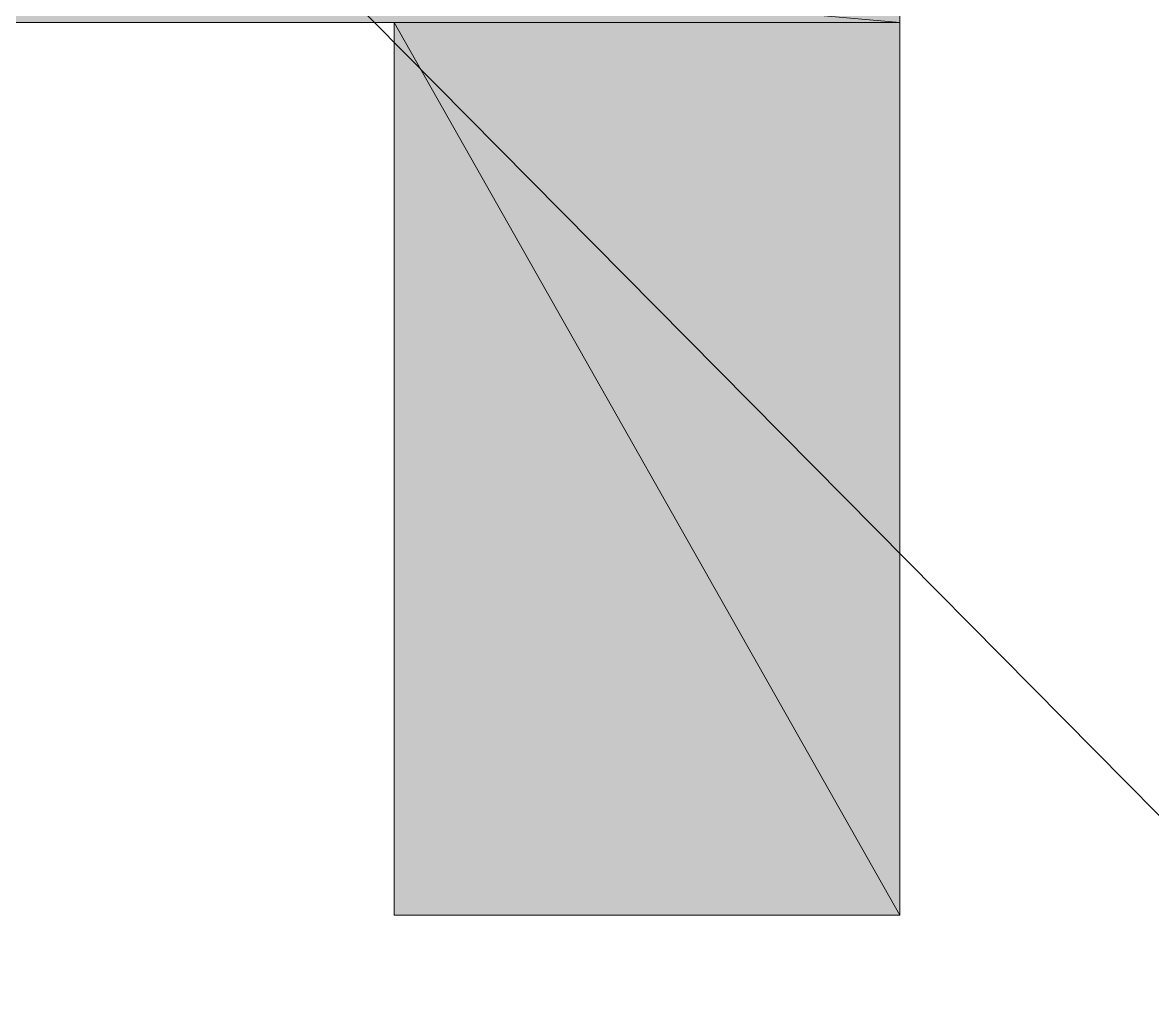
# Model space of a CAD drawing. Extents: x 2504 to 2659, y 706 to 763.
# Drawn here: x 2517.644 to 2518.337, y 753.627 to 754.229 of the extents above; entities that cross this region are included whole.
import ezdxf

# ---------------------------------------------------------------- set-up
doc = ezdxf.new("R2010")
doc.units = 0
doc.header["$MEASUREMENT"] = 0
doc.layers.add('HANBO', color=7, linetype='CONTINUOUS', lineweight=9)

# ---------------------------------------------------------------- blocks, each defined once
blk = doc.blocks.new('ea')
at = {"layer": 'HANBO'}
h = blk.add_hatch(color=256, dxfattribs=at)
h.dxf.hatch_style = 2
h.paths.add_polyline_path([(55.18023, 78.88541), (55.18023, 78.78662), (56.29998, 78.78662)])
h = blk.add_hatch(color=256, dxfattribs=at)
h.dxf.hatch_style = 2
h.paths.add_polyline_path([(55.18023, 78.88541), (56.29998, 78.88541), (56.29998, 78.78662)])
h = blk.add_hatch(color=256, dxfattribs=at)
h.dxf.hatch_style = 2
h.paths.add_polyline_path([(56.02005, 78.78662), (56.02005, 78.29257), (56.29998, 78.29257)])
h = blk.add_hatch(color=256, dxfattribs=at)
h.dxf.hatch_style = 2
h.paths.add_polyline_path([(56.02005, 78.78662), (56.29998, 78.78662), (56.29998, 78.29257)])
at = {"layer": 'HANBO', "lineweight": 0}
for points in [[(54.96617, 79.84045), (56.54701, 78.24317)], [(56.29998, 78.29257), (56.29998, 78.90184)], [(55.18023, 78.88541), (55.18023, 78.78662), (56.29998, 78.78662), (55.18023, 78.88541)], [(55.18023, 78.88541), (56.29998, 78.88541), (56.29998, 78.78662), (55.18023, 78.88541)], [(55.46017, 78.78662), (56.02005, 78.78662)], [(56.02005, 78.78662), (56.02005, 78.29257)], [(56.02005, 78.78662), (56.02005, 78.29257), (56.29998, 78.29257), (56.02005, 78.78662)], [(56.02005, 78.78662), (56.29998, 78.78662), (56.29998, 78.29257), (56.02005, 78.78662)], [(56.02005, 78.29257), (56.29998, 78.29257)]]:
    blk.add_lwpolyline(points, dxfattribs=at)
for points in [[(55.46017, 78.78662), (55.46017, 78.78662), (56.02005, 78.78662), (56.02005, 78.78662), (56.02005, 78.78662), (55.46017, 78.78662), (55.46017, 78.78662)], [(56.02005, 78.29257), (56.02005, 78.29257), (56.29998, 78.29257), (56.29998, 78.29257), (56.29998, 78.29257), (56.02005, 78.29257), (56.02005, 78.29257)]]:
    blk.add_open_spline(points, degree=3, knots=[0, 0, 0, 0, 1, 1, 1, 2, 2, 2, 2], dxfattribs=at)

msp = doc.modelspace()

# ---------------------------------------------------------------- block references
at = {"layer": 'HANBO', "color": 3, "xscale": 1.107966459600151, "yscale": 1.107966459600151, "zscale": 1.107966459600151}
msp.add_blockref('ea', (2455.80399, 666.9364), dxfattribs=at)

doc.saveas('drawing.dxf')
